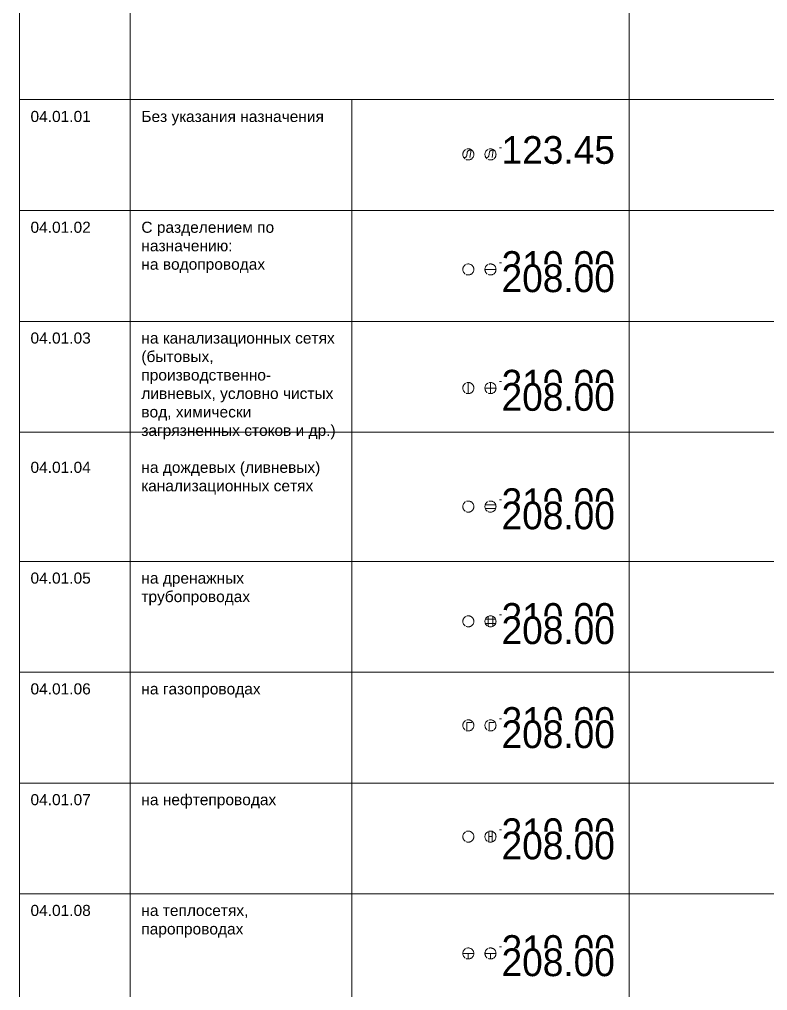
# Paper-space layout 'Точечные У.З.' of a CAD drawing. Header units: metres. Extents: x -1088 to 0, y -25 to 374.
# Drawn here: x -1087 to -1019.5, y 56.7 to 144.4 of the extents above; entities that cross this region are included whole.
import ezdxf
from ezdxf.enums import TextEntityAlignment as Align

# ---------------------------------------------------------------- set-up
doc = ezdxf.new("R2018")
doc.units = ezdxf.units.M
doc.set_wipeout_variables(frame=1)
doc.linetypes.add('DOT', pattern=[0.5, 0, -0.5])
doc.linetypes.add('T_04.LINE', pattern=[1, 1, 0])
doc.layers.add('01_Оформление', color=7, linetype='Continuous', lineweight=20)
doc.styles.get("Standard").update_dxf_attribs({"font": 'isocpeur.ttf', "width": 1.1})
doc.styles.add('Т-132', font='arial.ttf')

# ---------------------------------------------------------------- blocks, each defined once
blk = doc.blocks.new('T_04.01.01')
at = {"color": 0, "linetype": 'DOT', "lineweight": 0, "ltscale": 10}
blk.add_wipeout([(-0.098, 0.49), (-0.191, 0.462), (-0.278, 0.416), (-0.354, 0.354), (-0.416, 0.278), (-0.462, 0.191), (-0.49, 0.098), (-0.5, 0), (-0.49, -0.098), (-0.462, -0.191), (-0.416, -0.278), (-0.354, -0.354), (-0.278, -0.416), (-0.191, -0.462), (-0.098, -0.49), (0, -0.5), (0.098, -0.49), (0.191, -0.462), (0.278, -0.416), (0.354, -0.354), (0.416, -0.278), (0.462, -0.191), (0.49, -0.098), (0.5, 0), (0.49, 0.098), (0.462, 0.191), (0.416, 0.278), (0.354, 0.354), (0.278, 0.416), (0.191, 0.462), (0.098, 0.49), (0, 0.5)], dxfattribs=at)
at = {"color": 0, "linetype": 'T_04.LINE', "lineweight": -2}
blk.add_lwpolyline([(0.138, -0.281), (0.251, 0.37), (0.108, 0.37, 0.364578), (-0.089, 0.204), (-0.145, -0.116, -0.364578), (-0.342, -0.281)], format="xyb", dxfattribs=at)
blk.add_circle((0, 0), 0.5, dxfattribs=at)
blk = doc.blocks.new('*U333')
at = {"color": 0, "linetype": 'T_04.LINE', "lineweight": -2}
blk.add_line((0.8, 0.6), (4.3, 0.6), dxfattribs=at)
at = {"color": 0, "linetype": 'T_04.LINE', "lineweight": -2, "oblique": 10, "flags": 105}
for tag, p in [('Z', (1, 1.65)), ('Z1', (1, 0.444)), ('Z2', (1, -0.6)), ('Z3', (1, -1.65))]:
    blk.add_attdef(tag, text='', height=0.9, dxfattribs=at).set_placement(p, align=Align.TOP_LEFT)
at = {"color": 0, "linetype": 'T_04.LINE', "lineweight": -2}
blk.add_blockref('T_04.01.01', (0, 0), dxfattribs=at)
blk = doc.blocks.new('T_04.01.08')
at = {"color": 0, "linetype": 'DOT', "lineweight": 0, "ltscale": 10}
blk.add_wipeout([(-0.098, 0.49), (-0.191, 0.462), (-0.278, 0.416), (-0.354, 0.354), (-0.416, 0.278), (-0.462, 0.191), (-0.49, 0.098), (-0.5, 0), (-0.49, -0.098), (-0.462, -0.191), (-0.416, -0.278), (-0.354, -0.354), (-0.278, -0.416), (-0.191, -0.462), (-0.098, -0.49), (0, -0.5), (0.098, -0.49), (0.191, -0.462), (0.278, -0.416), (0.354, -0.354), (0.416, -0.278), (0.462, -0.191), (0.49, -0.098), (0.5, 0), (0.49, 0.098), (0.462, 0.191), (0.416, 0.278), (0.354, 0.354), (0.278, 0.416), (0.191, 0.462), (0.098, 0.49), (0, 0.5)], dxfattribs=at)
at = {"color": 0, "linetype": 'T_04.LINE', "lineweight": -2}
for points in [[(-0.5, 0), (0.5, 0)], [(0, -0.5), (0, 0)]]:
    blk.add_lwpolyline(points, dxfattribs=at)
blk.add_circle((0, 0), 0.5, dxfattribs=at)
blk = doc.blocks.new('*U350')
at = {"color": 0, "linetype": 'T_04.LINE', "lineweight": -2}
blk.add_line((0.8, 0.6), (4.3, 0.6), dxfattribs=at)
at = {"color": 0, "linetype": 'T_04.LINE', "lineweight": -2, "oblique": 10, "flags": 104}
for tag, p in [('Z', (1, 1.65)), ('Z1', (1, 0.45)), ('Z2', (1, -0.6)), ('Z3', (1, -1.65))]:
    blk.add_attdef(tag, text='', height=0.9, dxfattribs=at).set_placement(p, align=Align.TOP_LEFT)
at = {"color": 0, "linetype": 'T_04.LINE', "lineweight": -2}
blk.add_blockref('T_04.01.08', (0, 0), dxfattribs=at)
blk = doc.blocks.new('*U351')
at = {"color": 0, "linetype": 'DOT', "lineweight": 0, "ltscale": 10}
blk.add_wipeout([(-0.098, 0.49), (-0.191, 0.462), (-0.278, 0.416), (-0.354, 0.354), (-0.416, 0.278), (-0.462, 0.191), (-0.49, 0.098), (-0.5, 0), (-0.49, -0.098), (-0.462, -0.191), (-0.416, -0.278), (-0.354, -0.354), (-0.278, -0.416), (-0.191, -0.462), (-0.098, -0.49), (0, -0.5), (0.098, -0.49), (0.191, -0.462), (0.278, -0.416), (0.354, -0.354), (0.416, -0.278), (0.462, -0.191), (0.49, -0.098), (0.5, 0), (0.49, 0.098), (0.462, 0.191), (0.416, 0.278), (0.354, 0.354), (0.278, 0.416), (0.191, 0.462), (0.098, 0.49), (0, 0.5)], dxfattribs=at)
at = {"color": 0, "linetype": 'T_04.LINE', "lineweight": -2}
for points in [[(-0.5, 0), (0.5, 0)], [(0, -0.5), (0, 0)]]:
    blk.add_lwpolyline(points, dxfattribs=at)
blk.add_circle((0, 0), 0.5, dxfattribs=at)
blk = doc.blocks.new('T_04.01.07')
at = {"color": 0, "linetype": 'DOT', "lineweight": 0, "ltscale": 10}
blk.add_wipeout([(-0.098, 0.49), (-0.191, 0.462), (-0.278, 0.416), (-0.354, 0.354), (-0.416, 0.278), (-0.462, 0.191), (-0.49, 0.098), (-0.5, 0), (-0.49, -0.098), (-0.462, -0.191), (-0.416, -0.278), (-0.354, -0.354), (-0.278, -0.416), (-0.191, -0.462), (-0.098, -0.49), (0, -0.5), (0.098, -0.49), (0.191, -0.462), (0.278, -0.416), (0.354, -0.354), (0.416, -0.278), (0.462, -0.191), (0.49, -0.098), (0.5, 0), (0.49, 0.098), (0.462, 0.191), (0.416, 0.278), (0.354, 0.354), (0.278, 0.416), (0.191, 0.462), (0.098, 0.49), (0, 0.5)], dxfattribs=at)
at = {"color": 0, "linetype": 'T_04.LINE', "lineweight": -2}
for p, q in [((-0.16, -0.474), (-0.16, 0.474)), ((-0.16, 0), (0.16, 0)), ((0.16, -0.474), (0.16, 0.474))]:
    blk.add_line(p, q, dxfattribs=at)
blk.add_circle((0, 0), 0.5, dxfattribs=at)
blk = doc.blocks.new('*U352')
at = {"color": 0, "linetype": 'T_04.LINE', "lineweight": -2}
blk.add_line((0.8, 0.6), (4.3, 0.6), dxfattribs=at)
at = {"color": 0, "linetype": 'T_04.LINE', "lineweight": -2, "oblique": 10, "flags": 104}
for tag, p in [('Z', (1, 1.65)), ('Z1', (1, 0.45)), ('Z2', (1, -0.6)), ('Z3', (1, -1.65))]:
    blk.add_attdef(tag, text='', height=0.9, dxfattribs=at).set_placement(p, align=Align.TOP_LEFT)
at = {"color": 0, "linetype": 'T_04.LINE', "lineweight": -2}
blk.add_blockref('T_04.01.07', (0, 0), dxfattribs=at)
blk = doc.blocks.new('*U353')
at = {"color": 0, "linetype": 'T_04.LINE', "lineweight": -2}
for p, q in [((-0.16, -0.474), (-0.16, 0.474)), ((-0.16, 0), (0.16, 0)), ((0.16, -0.474), (0.16, 0.474))]:
    blk.add_line(p, q, dxfattribs=at)
at = {"color": 0, "linetype": 'DOT', "lineweight": 0, "ltscale": 10}
blk.add_wipeout([(-0.098, 0.49), (-0.191, 0.462), (-0.278, 0.416), (-0.354, 0.354), (-0.416, 0.278), (-0.462, 0.191), (-0.49, 0.098), (-0.5, 0), (-0.49, -0.098), (-0.462, -0.191), (-0.416, -0.278), (-0.354, -0.354), (-0.278, -0.416), (-0.191, -0.462), (-0.098, -0.49), (0, -0.5), (0.098, -0.49), (0.191, -0.462), (0.278, -0.416), (0.354, -0.354), (0.416, -0.278), (0.462, -0.191), (0.49, -0.098), (0.5, 0), (0.49, 0.098), (0.462, 0.191), (0.416, 0.278), (0.354, 0.354), (0.278, 0.416), (0.191, 0.462), (0.098, 0.49), (0, 0.5)], dxfattribs=at)
at = {"color": 0, "linetype": 'T_04.LINE', "lineweight": -2}
blk.add_circle((0, 0), 0.5, dxfattribs=at)
blk = doc.blocks.new('T_04.01.06')
at = {"color": 0, "linetype": 'DOT', "lineweight": 0, "ltscale": 10}
blk.add_wipeout([(-0.098, 0.49), (-0.191, 0.462), (-0.278, 0.416), (-0.354, 0.354), (-0.416, 0.278), (-0.462, 0.191), (-0.49, 0.098), (-0.5, 0), (-0.49, -0.098), (-0.462, -0.191), (-0.416, -0.278), (-0.354, -0.354), (-0.278, -0.416), (-0.191, -0.462), (-0.098, -0.49), (0, -0.5), (0.098, -0.49), (0.191, -0.462), (0.278, -0.416), (0.354, -0.354), (0.416, -0.278), (0.462, -0.191), (0.49, -0.098), (0.5, 0), (0.49, 0.098), (0.462, 0.191), (0.416, 0.278), (0.354, 0.354), (0.278, 0.416), (0.191, 0.462), (0.098, 0.49), (0, 0.5)], dxfattribs=at)
at = {"color": 0, "linetype": 'T_04.LINE', "lineweight": -2}
blk.add_lwpolyline([(0.331, 0.264), (-0.119, 0.264), (-0.119, -0.386)], dxfattribs=at)
blk.add_circle((0, 0), 0.5, dxfattribs=at)
blk = doc.blocks.new('*U354')
at = {"color": 0, "linetype": 'T_04.LINE', "lineweight": -2}
blk.add_line((0.8, 0.6), (4.3, 0.6), dxfattribs=at)
at = {"color": 0, "linetype": 'T_04.LINE', "lineweight": -2, "oblique": 10, "flags": 104}
for tag, p in [('Z', (1, 1.65)), ('Z1', (1, 0.45)), ('Z2', (1, -0.6)), ('Z3', (1, -1.65))]:
    blk.add_attdef(tag, text='', height=0.9, dxfattribs=at).set_placement(p, align=Align.TOP_LEFT)
at = {"color": 0, "linetype": 'T_04.LINE', "lineweight": -2}
blk.add_blockref('T_04.01.06', (0, 0), dxfattribs=at)
blk = doc.blocks.new('*U355')
at = {"color": 0, "linetype": 'DOT', "lineweight": 0, "ltscale": 10}
blk.add_wipeout([(-0.098, 0.49), (-0.191, 0.462), (-0.278, 0.416), (-0.354, 0.354), (-0.416, 0.278), (-0.462, 0.191), (-0.49, 0.098), (-0.5, 0), (-0.49, -0.098), (-0.462, -0.191), (-0.416, -0.278), (-0.354, -0.354), (-0.278, -0.416), (-0.191, -0.462), (-0.098, -0.49), (0, -0.5), (0.098, -0.49), (0.191, -0.462), (0.278, -0.416), (0.354, -0.354), (0.416, -0.278), (0.462, -0.191), (0.49, -0.098), (0.5, 0), (0.49, 0.098), (0.462, 0.191), (0.416, 0.278), (0.354, 0.354), (0.278, 0.416), (0.191, 0.462), (0.098, 0.49), (0, 0.5)], dxfattribs=at)
at = {"color": 0, "linetype": 'T_04.LINE', "lineweight": -2}
blk.add_lwpolyline([(0.331, 0.264), (-0.119, 0.264), (-0.119, -0.386)], dxfattribs=at)
blk.add_circle((0, 0), 0.5, dxfattribs=at)
blk = doc.blocks.new('T_04.01.05')
at = {"color": 0, "linetype": 'DOT', "lineweight": 0, "ltscale": 10}
blk.add_wipeout([(-0.098, 0.49), (-0.191, 0.462), (-0.278, 0.416), (-0.354, 0.354), (-0.416, 0.278), (-0.462, 0.191), (-0.49, 0.098), (-0.5, 0), (-0.49, -0.098), (-0.462, -0.191), (-0.416, -0.278), (-0.354, -0.354), (-0.278, -0.416), (-0.191, -0.462), (-0.098, -0.49), (0, -0.5), (0.098, -0.49), (0.191, -0.462), (0.278, -0.416), (0.354, -0.354), (0.416, -0.278), (0.462, -0.191), (0.49, -0.098), (0.5, 0), (0.49, 0.098), (0.462, 0.191), (0.416, 0.278), (0.354, 0.354), (0.278, 0.416), (0.191, 0.462), (0.098, 0.49), (0, 0.5)], dxfattribs=at)
at = {"color": 0, "linetype": 'T_04.LINE', "lineweight": -2}
for points in [[(-0.458, 0.2), (0.458, 0.2)], [(-0.2, 0.458), (-0.2, -0.458)], [(0.2, 0.458), (0.2, -0.458)], [(-0.458, -0.2), (0.458, -0.2)]]:
    blk.add_lwpolyline(points, dxfattribs=at)
blk.add_circle((0, 0), 0.5, dxfattribs=at)
blk = doc.blocks.new('*U356')
at = {"color": 0, "linetype": 'T_04.LINE', "lineweight": -2}
blk.add_line((0.8, 0.6), (4.3, 0.6), dxfattribs=at)
at = {"color": 0, "linetype": 'T_04.LINE', "lineweight": -2, "oblique": 10, "flags": 104}
for tag, p in [('Z', (1, 1.65)), ('Z1', (1, 0.45)), ('Z2', (1, -0.6)), ('Z3', (1, -1.65))]:
    blk.add_attdef(tag, text='', height=0.9, dxfattribs=at).set_placement(p, align=Align.TOP_LEFT)
at = {"color": 0, "linetype": 'T_04.LINE', "lineweight": -2}
blk.add_blockref('T_04.01.05', (0, 0), dxfattribs=at)
blk = doc.blocks.new('*U357')
at = {"color": 0, "linetype": 'T_04.LINE', "lineweight": -2}
for points in [[(-0.458, 0.2), (0.458, 0.2)], [(-0.2, 0.458), (-0.2, -0.458)], [(0.2, 0.458), (0.2, -0.458)], [(-0.458, -0.2), (0.458, -0.2)]]:
    blk.add_lwpolyline(points, dxfattribs=at)
at = {"color": 0, "linetype": 'DOT', "lineweight": 0, "ltscale": 10}
blk.add_wipeout([(-0.098, 0.49), (-0.191, 0.462), (-0.278, 0.416), (-0.354, 0.354), (-0.416, 0.278), (-0.462, 0.191), (-0.49, 0.098), (-0.5, 0), (-0.49, -0.098), (-0.462, -0.191), (-0.416, -0.278), (-0.354, -0.354), (-0.278, -0.416), (-0.191, -0.462), (-0.098, -0.49), (0, -0.5), (0.098, -0.49), (0.191, -0.462), (0.278, -0.416), (0.354, -0.354), (0.416, -0.278), (0.462, -0.191), (0.49, -0.098), (0.5, 0), (0.49, 0.098), (0.462, 0.191), (0.416, 0.278), (0.354, 0.354), (0.278, 0.416), (0.191, 0.462), (0.098, 0.49), (0, 0.5)], dxfattribs=at)
at = {"color": 0, "linetype": 'T_04.LINE', "lineweight": -2}
blk.add_circle((0, 0), 0.5, dxfattribs=at)
blk = doc.blocks.new('T_04.01.04')
at = {"color": 0, "linetype": 'DOT', "lineweight": 0, "ltscale": 10}
blk.add_wipeout([(-0.098, 0.49), (-0.191, 0.462), (-0.278, 0.416), (-0.354, 0.354), (-0.416, 0.278), (-0.462, 0.191), (-0.49, 0.098), (-0.5, 0), (-0.49, -0.098), (-0.462, -0.191), (-0.416, -0.278), (-0.354, -0.354), (-0.278, -0.416), (-0.191, -0.462), (-0.098, -0.49), (0, -0.5), (0.098, -0.49), (0.191, -0.462), (0.278, -0.416), (0.354, -0.354), (0.416, -0.278), (0.462, -0.191), (0.49, -0.098), (0.5, 0), (0.49, 0.098), (0.462, 0.191), (0.416, 0.278), (0.354, 0.354), (0.278, 0.416), (0.191, 0.462), (0.098, 0.49), (0, 0.5)], dxfattribs=at)
at = {"color": 0, "linetype": 'T_04.LINE', "lineweight": -2}
for p, q in [((-0.474, 0.16), (0.474, 0.16)), ((-0.474, -0.16), (0.474, -0.16))]:
    blk.add_line(p, q, dxfattribs=at)
blk.add_circle((0, 0), 0.5, dxfattribs=at)
blk = doc.blocks.new('*U358')
at = {"color": 0, "linetype": 'T_04.LINE', "lineweight": -2}
blk.add_line((0.8, 0.6), (4.3, 0.6), dxfattribs=at)
at = {"color": 0, "linetype": 'T_04.LINE', "lineweight": -2, "oblique": 10, "flags": 104}
for tag, p in [('Z', (1, 1.65)), ('Z1', (1, 0.45)), ('Z2', (1, -0.6)), ('Z3', (1, -1.65))]:
    blk.add_attdef(tag, text='', height=0.9, dxfattribs=at).set_placement(p, align=Align.TOP_LEFT)
at = {"color": 0, "linetype": 'T_04.LINE', "lineweight": -2}
blk.add_blockref('T_04.01.04', (0, 0), dxfattribs=at)
blk = doc.blocks.new('*U359')
at = {"color": 0, "linetype": 'T_04.LINE', "lineweight": -2}
for p, q in [((-0.474, 0.16), (0.474, 0.16)), ((-0.474, -0.16), (0.474, -0.16))]:
    blk.add_line(p, q, dxfattribs=at)
at = {"color": 0, "linetype": 'DOT', "lineweight": 0, "ltscale": 10}
blk.add_wipeout([(-0.098, 0.49), (-0.191, 0.462), (-0.278, 0.416), (-0.354, 0.354), (-0.416, 0.278), (-0.462, 0.191), (-0.49, 0.098), (-0.5, 0), (-0.49, -0.098), (-0.462, -0.191), (-0.416, -0.278), (-0.354, -0.354), (-0.278, -0.416), (-0.191, -0.462), (-0.098, -0.49), (0, -0.5), (0.098, -0.49), (0.191, -0.462), (0.278, -0.416), (0.354, -0.354), (0.416, -0.278), (0.462, -0.191), (0.49, -0.098), (0.5, 0), (0.49, 0.098), (0.462, 0.191), (0.416, 0.278), (0.354, 0.354), (0.278, 0.416), (0.191, 0.462), (0.098, 0.49), (0, 0.5)], dxfattribs=at)
at = {"color": 0, "linetype": 'T_04.LINE', "lineweight": -2}
blk.add_circle((0, 0), 0.5, dxfattribs=at)
blk = doc.blocks.new('T_04.01.03')
at = {"color": 0, "linetype": 'DOT', "lineweight": 0, "ltscale": 10}
blk.add_wipeout([(-0.098, 0.49), (-0.191, 0.462), (-0.278, 0.416), (-0.354, 0.354), (-0.416, 0.278), (-0.462, 0.191), (-0.49, 0.098), (-0.5, 0), (-0.49, -0.098), (-0.462, -0.191), (-0.416, -0.278), (-0.354, -0.354), (-0.278, -0.416), (-0.191, -0.462), (-0.098, -0.49), (0, -0.5), (0.098, -0.49), (0.191, -0.462), (0.278, -0.416), (0.354, -0.354), (0.416, -0.278), (0.462, -0.191), (0.49, -0.098), (0.5, 0), (0.49, 0.098), (0.462, 0.191), (0.416, 0.278), (0.354, 0.354), (0.278, 0.416), (0.191, 0.462), (0.098, 0.49), (0, 0.5)], dxfattribs=at)
at = {"color": 0, "linetype": 'T_04.LINE', "lineweight": -2}
for p, q in [((-0.5, 0), (0.5, 0)), ((0, -0.5), (0, 0.5))]:
    blk.add_line(p, q, dxfattribs=at)
blk.add_circle((0, 0), 0.5, dxfattribs=at)
blk = doc.blocks.new('*U360')
at = {"color": 0, "linetype": 'T_04.LINE', "lineweight": -2}
blk.add_line((0.8, 0.6), (4.3, 0.6), dxfattribs=at)
at = {"color": 0, "linetype": 'T_04.LINE', "lineweight": -2, "oblique": 10, "flags": 104}
for tag, p in [('Z', (1, 1.65)), ('Z1', (1, 0.45)), ('Z2', (1, -0.6)), ('Z3', (1, -1.65))]:
    blk.add_attdef(tag, text='', height=0.9, dxfattribs=at).set_placement(p, align=Align.TOP_LEFT)
at = {"color": 0, "linetype": 'T_04.LINE', "lineweight": -2}
blk.add_blockref('T_04.01.03', (0, 0), dxfattribs=at)
blk = doc.blocks.new('*U361')
at = {"color": 0, "linetype": 'T_04.LINE', "lineweight": -2}
blk.add_line((-0.5, 0), (0.5, 0), dxfattribs=at)
at = {"color": 0, "linetype": 'DOT', "lineweight": 0, "ltscale": 10}
blk.add_wipeout([(-0.098, 0.49), (-0.191, 0.462), (-0.278, 0.416), (-0.354, 0.354), (-0.416, 0.278), (-0.462, 0.191), (-0.49, 0.098), (-0.5, 0), (-0.49, -0.098), (-0.462, -0.191), (-0.416, -0.278), (-0.354, -0.354), (-0.278, -0.416), (-0.191, -0.462), (-0.098, -0.49), (0, -0.5), (0.098, -0.49), (0.191, -0.462), (0.278, -0.416), (0.354, -0.354), (0.416, -0.278), (0.462, -0.191), (0.49, -0.098), (0.5, 0), (0.49, 0.098), (0.462, 0.191), (0.416, 0.278), (0.354, 0.354), (0.278, 0.416), (0.191, 0.462), (0.098, 0.49), (0, 0.5)], dxfattribs=at)
at = {"color": 0, "linetype": 'T_04.LINE', "lineweight": -2}
blk.add_line((0, -0.5), (0, 0.5), dxfattribs=at)
blk.add_circle((0, 0), 0.5, dxfattribs=at)
blk = doc.blocks.new('T_04.01.02')
at = {"color": 0, "linetype": 'DOT', "lineweight": 0, "ltscale": 10}
blk.add_wipeout([(-0.098, 0.49), (-0.191, 0.462), (-0.278, 0.416), (-0.354, 0.354), (-0.416, 0.278), (-0.462, 0.191), (-0.49, 0.098), (-0.5, 0), (-0.49, -0.098), (-0.462, -0.191), (-0.416, -0.278), (-0.354, -0.354), (-0.278, -0.416), (-0.191, -0.462), (-0.098, -0.49), (0, -0.5), (0.098, -0.49), (0.191, -0.462), (0.278, -0.416), (0.354, -0.354), (0.416, -0.278), (0.462, -0.191), (0.49, -0.098), (0.5, 0), (0.49, 0.098), (0.462, 0.191), (0.416, 0.278), (0.354, 0.354), (0.278, 0.416), (0.191, 0.462), (0.098, 0.49), (0, 0.5)], dxfattribs=at)
at = {"color": 0, "linetype": 'T_04.LINE', "lineweight": -2}
blk.add_line((-0.5, 0), (0.5, 0), dxfattribs=at)
blk.add_circle((0, 0), 0.5, dxfattribs=at)
blk = doc.blocks.new('*U362')
at = {"color": 0, "linetype": 'T_04.LINE', "lineweight": -2}
blk.add_line((0.8, 0.6), (4.3, 0.6), dxfattribs=at)
at = {"color": 0, "linetype": 'T_04.LINE', "lineweight": -2, "oblique": 10, "flags": 104}
for tag, p in [('Z', (1, 1.65)), ('Z1', (1, 0.45)), ('Z2', (1, -0.6)), ('Z3', (1, -1.65))]:
    blk.add_attdef(tag, text='', height=0.9, dxfattribs=at).set_placement(p, align=Align.TOP_LEFT)
at = {"color": 0, "linetype": 'T_04.LINE', "lineweight": -2}
blk.add_blockref('T_04.01.02', (0, 0), dxfattribs=at)
blk = doc.blocks.new('*U363')
at = {"color": 0, "linetype": 'T_04.LINE', "lineweight": -2}
blk.add_line((-0.5, 0), (0.5, 0), dxfattribs=at)
at = {"color": 0, "linetype": 'DOT', "lineweight": 0, "ltscale": 10}
blk.add_wipeout([(-0.098, 0.49), (-0.191, 0.462), (-0.278, 0.416), (-0.354, 0.354), (-0.416, 0.278), (-0.462, 0.191), (-0.49, 0.098), (-0.5, 0), (-0.49, -0.098), (-0.462, -0.191), (-0.416, -0.278), (-0.354, -0.354), (-0.278, -0.416), (-0.191, -0.462), (-0.098, -0.49), (0, -0.5), (0.098, -0.49), (0.191, -0.462), (0.278, -0.416), (0.354, -0.354), (0.416, -0.278), (0.462, -0.191), (0.49, -0.098), (0.5, 0), (0.49, 0.098), (0.462, 0.191), (0.416, 0.278), (0.354, 0.354), (0.278, 0.416), (0.191, 0.462), (0.098, 0.49), (0, 0.5)], dxfattribs=at)
at = {"color": 0, "linetype": 'T_04.LINE', "lineweight": -2}
blk.add_circle((0, 0), 0.5, dxfattribs=at)
blk = doc.blocks.new('*U364')
at = {"color": 0, "linetype": 'DOT', "lineweight": 0, "ltscale": 10}
blk.add_wipeout([(-0.098, 0.49), (-0.191, 0.462), (-0.278, 0.416), (-0.354, 0.354), (-0.416, 0.278), (-0.462, 0.191), (-0.49, 0.098), (-0.5, 0), (-0.49, -0.098), (-0.462, -0.191), (-0.416, -0.278), (-0.354, -0.354), (-0.278, -0.416), (-0.191, -0.462), (-0.098, -0.49), (0, -0.5), (0.098, -0.49), (0.191, -0.462), (0.278, -0.416), (0.354, -0.354), (0.416, -0.278), (0.462, -0.191), (0.49, -0.098), (0.5, 0), (0.49, 0.098), (0.462, 0.191), (0.416, 0.278), (0.354, 0.354), (0.278, 0.416), (0.191, 0.462), (0.098, 0.49), (0, 0.5)], dxfattribs=at)
at = {"color": 0, "linetype": 'T_04.LINE', "lineweight": -2}
blk.add_lwpolyline([(0.138, -0.281), (0.251, 0.37), (0.108, 0.37, 0.364578), (-0.089, 0.204), (-0.145, -0.116, -0.364578), (-0.342, -0.281)], format="xyb", dxfattribs=at)
blk.add_circle((0, 0), 0.5, dxfattribs=at)
blk = doc.blocks.new('*U330')
at = {"lineweight": 20}
ref = blk.add_blockref('*U333', (12.5, 156.743), dxfattribs=at)
lines = blk.add_mtext('123.45', dxfattribs={"color": 0, "linetype": 'T_04.LINE', "lineweight": -2, "insert": (13.5, 158.393), "char_height": 2.5, "attachment_point": 1, "bg_fill": 3, "box_fill_scale": 1, "bg_fill_color": 256, "bg_fill_transparency": 0})
ref.add_attrib('Z', '', (13.5, 158.393), dxfattribs={"flags": 104}).embed_mtext(lines)
for name, p in [('*U364', (10.5, 156.743)), ('*U363', (10.5, 146.36)), ('*U361', (10.5, 135.65)), ('*U359', (10.5, 124.954)), ('*U357', (10.5, 114.593)), ('*U355', (10.5, 105.201)), ('*U353', (10.5, 95.163)), ('*U351', (10.5, 84.617))]:
    blk.add_blockref(name, p, dxfattribs=at)
ref = blk.add_blockref('*U362', (12.5, 146.36), dxfattribs=at)
lines = blk.add_mtext('210.00', dxfattribs={"color": 0, "linetype": 'T_04.LINE', "lineweight": -2, "insert": (13.5, 148.01), "char_height": 2.5, "attachment_point": 1, "bg_fill": 3, "box_fill_scale": 1, "bg_fill_color": 256, "bg_fill_transparency": 0})
ref.add_attrib('Z', '', (13.5, 148.01), dxfattribs={"flags": 104}).embed_mtext(lines)
lines = blk.add_mtext('208.00', dxfattribs={"color": 0, "linetype": 'T_04.LINE', "lineweight": -2, "insert": (13.5, 146.81), "char_height": 2.5, "attachment_point": 1, "bg_fill": 3, "box_fill_scale": 1, "bg_fill_color": 256, "bg_fill_transparency": 0})
ref.add_attrib('Z1', '', (13.5, 146.81), dxfattribs={"flags": 104}).embed_mtext(lines)
ref = blk.add_blockref('*U360', (12.5, 135.65), dxfattribs=at)
lines = blk.add_mtext('210.00', dxfattribs={"color": 0, "linetype": 'T_04.LINE', "lineweight": -2, "insert": (13.5, 137.3), "char_height": 2.5, "attachment_point": 1, "bg_fill": 3, "box_fill_scale": 1, "bg_fill_color": 256, "bg_fill_transparency": 0})
ref.add_attrib('Z', '', (13.5, 137.3), dxfattribs={"flags": 104}).embed_mtext(lines)
lines = blk.add_mtext('208.00', dxfattribs={"color": 0, "linetype": 'T_04.LINE', "lineweight": -2, "insert": (13.5, 136.1), "char_height": 2.5, "attachment_point": 1, "bg_fill": 3, "box_fill_scale": 1, "bg_fill_color": 256, "bg_fill_transparency": 0})
ref.add_attrib('Z1', '', (13.5, 136.1), dxfattribs={"flags": 104}).embed_mtext(lines)
ref = blk.add_blockref('*U358', (12.5, 124.954), dxfattribs=at)
lines = blk.add_mtext('210.00', dxfattribs={"color": 0, "linetype": 'T_04.LINE', "lineweight": -2, "insert": (13.5, 126.604), "char_height": 2.5, "attachment_point": 1, "bg_fill": 3, "box_fill_scale": 1, "bg_fill_color": 256, "bg_fill_transparency": 0})
ref.add_attrib('Z', '', (13.5, 126.604), dxfattribs={"flags": 104}).embed_mtext(lines)
lines = blk.add_mtext('208.00', dxfattribs={"color": 0, "linetype": 'T_04.LINE', "lineweight": -2, "insert": (13.5, 125.404), "char_height": 2.5, "attachment_point": 1, "bg_fill": 3, "box_fill_scale": 1, "bg_fill_color": 256, "bg_fill_transparency": 0})
ref.add_attrib('Z1', '', (13.5, 125.404), dxfattribs={"flags": 104}).embed_mtext(lines)
ref = blk.add_blockref('*U356', (12.5, 114.593), dxfattribs=at)
lines = blk.add_mtext('210.00', dxfattribs={"color": 0, "linetype": 'T_04.LINE', "lineweight": -2, "insert": (13.5, 116.243), "char_height": 2.5, "attachment_point": 1, "bg_fill": 3, "box_fill_scale": 1, "bg_fill_color": 256, "bg_fill_transparency": 0})
ref.add_attrib('Z', '', (13.5, 116.243), dxfattribs={"flags": 104}).embed_mtext(lines)
lines = blk.add_mtext('208.00', dxfattribs={"color": 0, "linetype": 'T_04.LINE', "lineweight": -2, "insert": (13.5, 115.043), "char_height": 2.5, "attachment_point": 1, "bg_fill": 3, "box_fill_scale": 1, "bg_fill_color": 256, "bg_fill_transparency": 0})
ref.add_attrib('Z1', '', (13.5, 115.043), dxfattribs={"flags": 104}).embed_mtext(lines)
ref = blk.add_blockref('*U354', (12.5, 105.201), dxfattribs=at)
lines = blk.add_mtext('210.00', dxfattribs={"color": 0, "linetype": 'T_04.LINE', "lineweight": -2, "insert": (13.5, 106.851), "char_height": 2.5, "attachment_point": 1, "bg_fill": 3, "box_fill_scale": 1, "bg_fill_color": 256, "bg_fill_transparency": 0})
ref.add_attrib('Z', '', (13.5, 106.851), dxfattribs={"flags": 104}).embed_mtext(lines)
lines = blk.add_mtext('208.00', dxfattribs={"color": 0, "linetype": 'T_04.LINE', "lineweight": -2, "insert": (13.5, 105.651), "char_height": 2.5, "attachment_point": 1, "bg_fill": 3, "box_fill_scale": 1, "bg_fill_color": 256, "bg_fill_transparency": 0})
ref.add_attrib('Z1', '', (13.5, 105.651), dxfattribs={"flags": 104}).embed_mtext(lines)
ref = blk.add_blockref('*U352', (12.5, 95.163), dxfattribs=at)
lines = blk.add_mtext('210.00', dxfattribs={"color": 0, "linetype": 'T_04.LINE', "lineweight": -2, "insert": (13.5, 96.813), "char_height": 2.5, "attachment_point": 1, "bg_fill": 3, "box_fill_scale": 1, "bg_fill_color": 256, "bg_fill_transparency": 0})
ref.add_attrib('Z', '', (13.5, 96.813), dxfattribs={"flags": 104}).embed_mtext(lines)
lines = blk.add_mtext('208.00', dxfattribs={"color": 0, "linetype": 'T_04.LINE', "lineweight": -2, "insert": (13.5, 95.613), "char_height": 2.5, "attachment_point": 1, "bg_fill": 3, "box_fill_scale": 1, "bg_fill_color": 256, "bg_fill_transparency": 0})
ref.add_attrib('Z1', '', (13.5, 95.613), dxfattribs={"flags": 104}).embed_mtext(lines)
ref = blk.add_blockref('*U350', (12.5, 84.617), dxfattribs=at)
lines = blk.add_mtext('210.00', dxfattribs={"color": 0, "linetype": 'T_04.LINE', "lineweight": -2, "insert": (13.5, 86.267), "char_height": 2.5, "attachment_point": 1, "bg_fill": 3, "box_fill_scale": 1, "bg_fill_color": 256, "bg_fill_transparency": 0})
ref.add_attrib('Z', '', (13.5, 86.267), dxfattribs={"flags": 104}).embed_mtext(lines)
lines = blk.add_mtext('208.00', dxfattribs={"color": 0, "linetype": 'T_04.LINE', "lineweight": -2, "insert": (13.5, 85.067), "char_height": 2.5, "attachment_point": 1, "bg_fill": 3, "box_fill_scale": 1, "bg_fill_color": 256, "bg_fill_transparency": 0})
ref.add_attrib('Z1', '', (13.5, 85.067), dxfattribs={"flags": 104}).embed_mtext(lines)

psp = doc.layouts.new('Точечные У.З.')

# ---------------------------------------------------------------- linework, layer by layer
at = {"layer": '01_Оформление'}
for p, q in [((-1086.968, 291.197), (-1086.968, -24.517)), ((-1076.968, 282.197), (-1076.968, -24.517)), ((-1031.968, 282.197), (-1031.968, -24.517)), ((-1086.968, 137.181), (-951.968, 137.181)), ((-1056.968, 137.151), (-1056.968, -24.517)), ((-1086.968, 127.151), (-951.968, 127.151)), ((-1086.968, 117.151), (-951.968, 117.151)), ((-1086.968, 107.151), (-951.968, 107.151)), ((-1086.968, 95.483), (-951.968, 95.483)), ((-1086.968, 85.483), (-951.968, 85.483)), ((-1086.968, 85.483), (-951.968, 85.483)), ((-1086.968, 75.483), (-951.968, 75.483)), ((-1086.968, 65.483), (-951.968, 65.483))]:
    psp.add_line(p, q, dxfattribs=at)

# ---------------------------------------------------------------- texts
at = {"layer": '01_Оформление', "char_height": 1, "attachment_point": 1, "style": 'Т-132'}
for s, insert, width in [('04.01.01', (-1085.968, 136.151), 8), ('Без указания назначения', (-1075.968, 136.151), 18), ('04.01.02', (-1085.968, 126.151), 8), ('C разделением по назначению:\\Pна водопроводах', (-1075.968, 126.151), 18), ('04.01.03', (-1085.968, 116.151), 8), ('на канализационных сетях (бытовых, производственно- ливневых, условно чистых вод, химически загрязненных стоков и др.)', (-1075.968, 116.151), 18), ('04.01.04', (-1085.968, 104.483), 8), ('на дождевых (ливневых) канализационных сетях', (-1075.968, 104.483), 18), ('04.01.05', (-1085.968, 94.483), 8), ('на дренажных трубопроводах', (-1075.968, 94.483), 18), ('04.01.06', (-1085.968, 84.483), 8), ('на газопроводах', (-1075.968, 84.483), 18), ('на нефтепроводах', (-1075.968, 74.483), 18), ('04.01.07', (-1085.968, 74.483), 8), ('04.01.08', (-1085.968, 64.483), 8), ('на теплосетях, паропроводах', (-1075.968, 64.483), 18)]:
    psp.add_mtext(s, dxfattribs=dict(at, insert=insert, width=width))

# ---------------------------------------------------------------- next in the draw order: block references
at = {"linetype": 'T_04.LINE', "lineweight": -2}
psp.add_blockref('*U330', (-1056.968, -24.517), dxfattribs=at)

doc.saveas('drawing.dxf')
